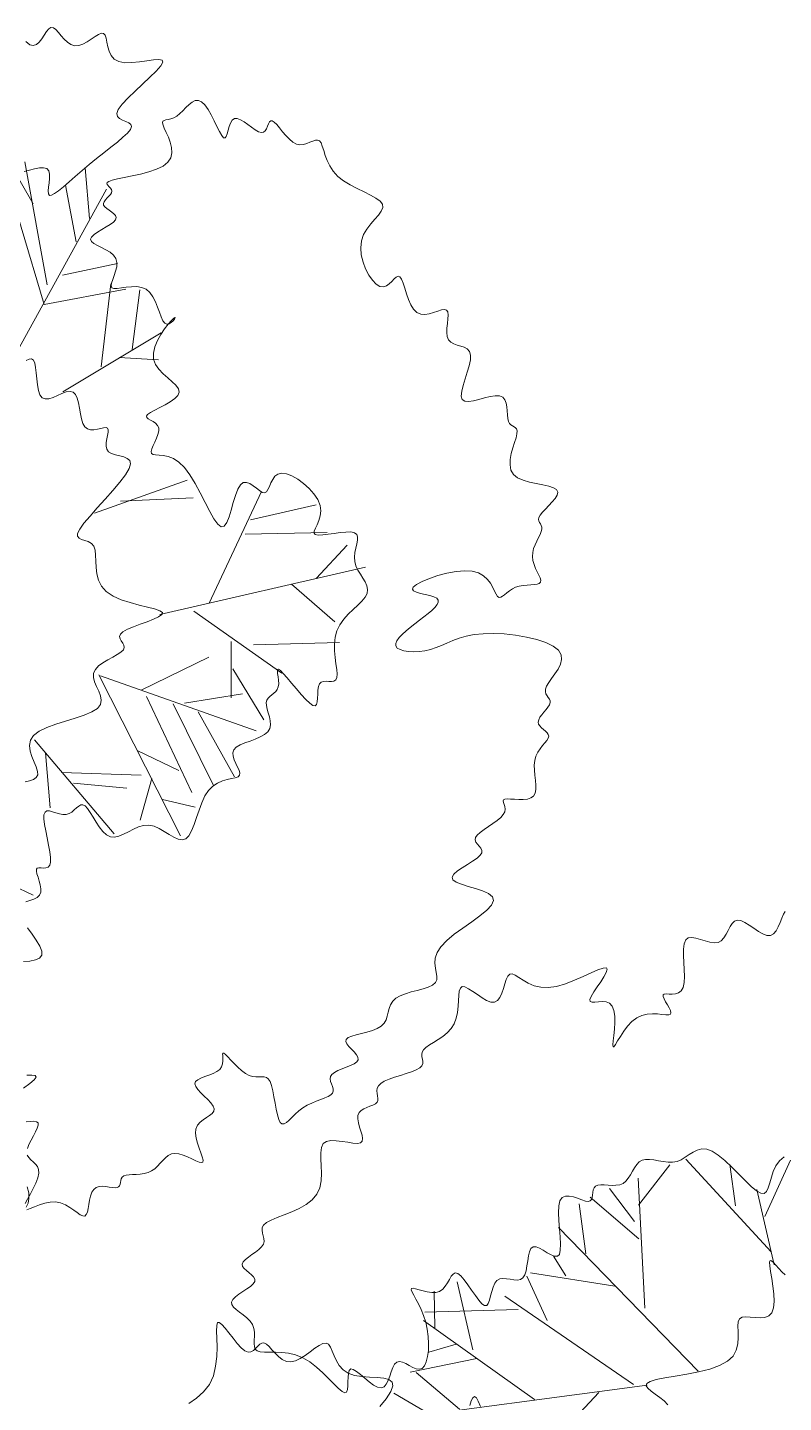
# Model space of a CAD drawing. Extents: x 2080 to 102399, y 2071 to 93424.
# Drawn here: x 87482.5 to 87530.2, y 84945.7 to 85032.4 of the extents above; entities that cross this region are included whole.
import ezdxf

# ---------------------------------------------------------------- set-up
doc = ezdxf.new("R2010")
doc.units = 0
doc.header["$LTSCALE"] = 20
doc.header["$MEASUREMENT"] = 0
doc.layers.add('casuanut tree', color=100, linetype='Continuous', lineweight=5)

# ---------------------------------------------------------------- blocks, each defined once
blk = doc.blocks.new('tr')
at = {"layer": 'casuanut tree'}
for p, q in [((0.3143, 0.5704), (0.2771, 0.692)), ((0.2771, 0.692), (0.2947, 0.4095)), ((0.3065, 0.4389), (0.3163, 0.6391)), ((0.3967, 0.5272), (0.4084, 0.6077)), ((0.3673, 0.4958), (0.3712, 0.588)), ((0.0987, 0.3768), (-0.0009, 0.552)), ((0.2285, 0.3375), (0.4338, 0.5671)), ((-0.1035, 0.4735), (-0.1307, 0.5339)), ((-0.1186, 0.3345), (-0.0824, 0.54)), ((-0.0915, 0.4977), (-0.0281, 0.549)), ((-0.1915, 0.4409), (-0.1837, 0.5213)), ((-0.1033, 0.4448), (-0.1641, 0.5272)), ((0.0595, 0.4614), (0.0655, 0.5279)), ((0.1017, 0.4342), (0.1621, 0.5128)), ((-0.0583, 0.2167), (-0.2243, 0.4916)), ((0.0987, 0.3557), (0.0987, 0.4795)), ((-0.4024, 0.3315), (-0.4024, 0.4433)), ((-0.2307, 0.4134), (-0.2425, 0.4487)), ((0.3339, 0.4487), (0.4241, 0.4468)), ((-0.4537, 0.3798), (-0.4417, 0.4372)), ((-0.2758, 0.3506), (-0.2915, 0.4272)), ((-0.1579, 0.3798), (-0.2847, 0.4312)), ((-0.317, 0.3781), (-0.4641, 0.4075)), ((-0.1639, 0.2197), (-0.333, 0.404)), ((0.2947, 0.4095), (0.428, 0.4036)), ((0.3614, 0.2918), (0.4065, 0.4173)), ((0.4163, 0.3075), (0.4496, 0.3977)), ((-0.3239, 0.2318), (-0.4688, 0.3949)), ((-0.4266, 0.3466), (-0.4719, 0.3436)), ((-0.3994, 0.3164), (-0.5081, 0.3194)), ((-0.4447, 0.2439), (-0.499, 0.3164)), ((0.2928, 0.2663), (0.4673, 0.3232)), ((-0.487, 0.2409), (-0.5413, 0.2922)), ((0.3928, 0.2996), (0.4535, 0.282)), ((-0.1428, 0.2137), (-0.5866, 0.256)), ((-0.2213, 0.2197), (-0.3239, 0.1502)), ((0.298, 0.0656), (0.455, 0.0838)), ((0.3433, 0.0747), (0.458, 0.0536)), ((0.445, -0.1163), (0.5666, 0.0392)), ((0.526, -0.0217), (0.6544, -0.0487)), ((0.5395, -0.0014), (0.6476, -0.0014)), ((0.6206, -0.1163), (0.6814, -0.0758)), ((0.3639, -0.1163), (0.7017, -0.1163)), ((0.4179, -0.1231), (0.5328, -0.2516)), ((0.5801, -0.1163), (0.6341, -0.1907)), ((0.2467, -0.1881), (0.3161, -0.4691)), ((0.249, -0.1907), (0.472, -0.3327)), ((0.4652, -0.1839), (0.445, -0.2718)), ((0.499, -0.1975), (0.6341, -0.2245)), ((0.307, -0.2274), (0.4248, -0.2002)), ((0.3131, -0.2395), (0.3493, -0.4056)), ((0.458, -0.2274), (0.4882, -0.318)), ((0.3523, -0.2606), (0.3855, -0.4026)), ((0.3704, -0.2637), (0.464, -0.2697)), ((0.1229, -0.2667), (0.2134, -0.4419)), ((0.3885, -0.2818), (0.4218, -0.3966)), ((0.135, -0.2908), (0.1229, -0.3785)), ((0.1531, -0.3271), (0.2768, -0.3603)), ((0.2799, -0.3211), (0.3372, -0.3664)), ((0.1682, -0.3482), (0.2497, -0.3754)), ((0.2919, -0.3694), (0.2587, -0.4298)), ((-0.0526, -0.416), (0.0645, -0.5084)), ((0.301, -0.4056), (0.3493, -0.4298))]:
    blk.add_line(p, q, dxfattribs=at)
for points in [[(0.3118, 0.6242), (0.3203, 0.6243), (0.3288, 0.6245), (0.3368, 0.6242), (0.3435, 0.6231), (0.3481, 0.6206), (0.3502, 0.6164), (0.3503, 0.6108), (0.3488, 0.6043), (0.3466, 0.5975), (0.3442, 0.5909), (0.3423, 0.5851), (0.3415, 0.5806), (0.3425, 0.5778), (0.3458, 0.5772), (0.3512, 0.5786), (0.3586, 0.5818), (0.3677, 0.5862), (0.3782, 0.5918), (0.3898, 0.5981), (0.4024, 0.6048), (0.4157, 0.6116), (0.4293, 0.6182), (0.4429, 0.6246), (0.4559, 0.6308), (0.4679, 0.6365), (0.4783, 0.6419), (0.4868, 0.6469), (0.4927, 0.6515), (0.4956, 0.6555), (0.4953, 0.6591), (0.4925, 0.6624), (0.4883, 0.6655), (0.4837, 0.6688), (0.4796, 0.6724), (0.4771, 0.6765), (0.4772, 0.6813), (0.481, 0.6871), (0.489, 0.694), (0.5004, 0.7016), (0.5139, 0.7097), (0.5281, 0.7179), (0.5419, 0.7259), (0.554, 0.7332), (0.563, 0.7396), (0.5677, 0.7446), (0.5672, 0.748), (0.5622, 0.7502), (0.5538, 0.7516), (0.5431, 0.7526), (0.5311, 0.7536), (0.5191, 0.7552), (0.508, 0.7576), (0.499, 0.7615), (0.4929, 0.7669), (0.4893, 0.7737), (0.4876, 0.7811), (0.4872, 0.7888), (0.4874, 0.7962), (0.4876, 0.8027), (0.4872, 0.8078), (0.4855, 0.811), (0.4821, 0.812), (0.4771, 0.8112), (0.471, 0.8092), (0.4641, 0.8065), (0.4568, 0.8039), (0.4494, 0.8019), (0.4423, 0.801), (0.4359, 0.802), (0.4305, 0.8053), (0.426, 0.8102), (0.4221, 0.8163), (0.4186, 0.8227), (0.4155, 0.8289), (0.4124, 0.8342), (0.4091, 0.8379), (0.4055, 0.8392), (0.4015, 0.8379), (0.397, 0.8345), (0.3922, 0.8299), (0.3871, 0.825), (0.3819, 0.8207), (0.3766, 0.8178), (0.3713, 0.8173), (0.3661, 0.8201), (0.3612, 0.8266)], [(0.2433, 0.9031), (0.2396, 0.8993), (0.2356, 0.8939), (0.2314, 0.8877), (0.227, 0.8815), (0.2222, 0.8761), (0.2172, 0.8722), (0.2119, 0.8708), (0.2063, 0.8722), (0.2004, 0.8761), (0.1944, 0.8816), (0.1884, 0.888), (0.1824, 0.8944), (0.1766, 0.9002), (0.171, 0.9046), (0.1657, 0.9068), (0.1608, 0.9063), (0.1563, 0.9035), (0.1518, 0.8992), (0.1474, 0.894), (0.1429, 0.8887), (0.1382, 0.8839), (0.1331, 0.8803), (0.1274, 0.8787), (0.1212, 0.8794), (0.1146, 0.8821), (0.1078, 0.8858), (0.101, 0.8899), (0.0944, 0.8936), (0.0882, 0.8961), (0.0826, 0.8966), (0.0779, 0.8944), (0.0742, 0.889), (0.0712, 0.8809), (0.0689, 0.871), (0.0668, 0.8599), (0.0648, 0.8486), (0.0625, 0.8379), (0.0599, 0.8285), (0.0565, 0.8212), (0.0523, 0.8167), (0.0474, 0.8145), (0.0423, 0.814), (0.0371, 0.8147), (0.0322, 0.8159), (0.028, 0.8171), (0.0247, 0.8175), (0.0227, 0.8167), (0.0222, 0.8141), (0.0228, 0.8102), (0.0241, 0.8053), (0.0258, 0.7999), (0.0274, 0.7946), (0.0284, 0.7899), (0.0285, 0.7862), (0.0272, 0.784), (0.0243, 0.7836), (0.0197, 0.7847), (0.0139, 0.7867), (0.007, 0.7891), (-0.0008, 0.7912), (-0.0092, 0.7926), (-0.0179, 0.7926), (-0.0268, 0.7908), (-0.0356, 0.7867), (-0.044, 0.781), (-0.0519, 0.7743), (-0.0589, 0.7675), (-0.0649, 0.7613), (-0.0696, 0.7564), (-0.0727, 0.7536), (-0.0741, 0.7536), (-0.0736, 0.7569), (-0.0717, 0.7631), (-0.0688, 0.7714), (-0.0657, 0.781), (-0.0627, 0.7912), (-0.0605, 0.8013), (-0.0596, 0.8104), (-0.0606, 0.8178), (-0.0638, 0.823), (-0.0687, 0.8263), (-0.0746, 0.8283), (-0.0807, 0.8294), (-0.0864, 0.8301), (-0.0908, 0.8311), (-0.0934, 0.8328), (-0.0932, 0.8358), (-0.09, 0.8405), (-0.0844, 0.8464), (-0.0774, 0.853), (-0.07, 0.8599), (-0.0632, 0.8666), (-0.0579, 0.8724), (-0.0552, 0.877), (-0.0561, 0.8798), (-0.0612, 0.8804), (-0.07, 0.8793), (-0.0816, 0.8771), (-0.0954, 0.8743), (-0.1103, 0.8716), (-0.1256, 0.8695), (-0.1405, 0.8686), (-0.1541, 0.8696), (-0.1657, 0.8729), (-0.1755, 0.8778), (-0.1837, 0.8838), (-0.1905, 0.8901), (-0.1962, 0.896), (-0.2011, 0.9009), (-0.2053, 0.904), (-0.2092, 0.9046), (-0.213, 0.9023), (-0.2167, 0.8976), (-0.2205, 0.8915), (-0.2244, 0.8846), (-0.2286, 0.8778), (-0.233, 0.8719), (-0.2378, 0.8678), (-0.243, 0.8663), (-0.2487, 0.8678), (-0.2548, 0.8719), (-0.261, 0.8777), (-0.2672, 0.8843), (-0.2732, 0.8909), (-0.2788, 0.8967), (-0.2838, 0.9008), (-0.288, 0.9023), (-0.2914, 0.9007), (-0.2941, 0.8964), (-0.2965, 0.8899), (-0.2989, 0.8819), (-0.3015, 0.873), (-0.3047, 0.8638), (-0.3087, 0.855), (-0.3139, 0.8471), (-0.3205, 0.8407), (-0.3281, 0.8356), (-0.3364, 0.8315), (-0.3448, 0.8282), (-0.3529, 0.8255), (-0.3603, 0.823), (-0.3666, 0.8205), (-0.3714, 0.8178), (-0.3742, 0.8146), (-0.3757, 0.811), (-0.3762, 0.8073), (-0.3763, 0.8034), (-0.3766, 0.7997), (-0.3775, 0.7963), (-0.3797, 0.7932), (-0.3837, 0.7908), (-0.3899, 0.789), (-0.3978, 0.7878), (-0.4068, 0.7869), (-0.4165, 0.7861), (-0.4263, 0.7853), (-0.4355, 0.7843), (-0.4437, 0.7828), (-0.4502, 0.7806), (-0.4546, 0.7777), (-0.4573, 0.7742), (-0.4587, 0.7702), (-0.4593, 0.7661), (-0.4595, 0.7621), (-0.4598, 0.7583), (-0.4607, 0.755), (-0.4626, 0.7525), (-0.4658, 0.7508), (-0.4701, 0.7497), (-0.4751, 0.749), (-0.4804, 0.7482), (-0.4857, 0.7472), (-0.4906, 0.7455), (-0.4946, 0.7428), (-0.4975, 0.7389), (-0.4989, 0.7336), (-0.4991, 0.7272), (-0.4988, 0.7202), (-0.4982, 0.7132), (-0.4979, 0.7066), (-0.4983, 0.7011), (-0.4999, 0.697), (-0.5031, 0.695), (-0.5083, 0.6953), (-0.5151, 0.6974), (-0.523, 0.7006), (-0.5315, 0.7041), (-0.5402, 0.7073), (-0.5484, 0.7094), (-0.5557, 0.7097), (-0.5616, 0.7074), (-0.5659, 0.7021), (-0.5687, 0.6941), (-0.5709, 0.6843), (-0.5728, 0.6733), (-0.5751, 0.6617), (-0.5783, 0.6503), (-0.583, 0.6398), (-0.5898, 0.6308), (-0.599, 0.6238), (-0.6102, 0.6186), (-0.6226, 0.6149), (-0.6355, 0.6123), (-0.6483, 0.6104), (-0.6603, 0.6087), (-0.6706, 0.607), (-0.6787, 0.6048), (-0.6841, 0.6019), (-0.6872, 0.5983), (-0.6885, 0.5942), (-0.6887, 0.5898), (-0.6885, 0.5852), (-0.6884, 0.5806), (-0.6891, 0.5762), (-0.6911, 0.5722), (-0.695, 0.5686), (-0.7003, 0.5655), (-0.7065, 0.5626), (-0.7131, 0.5599), (-0.7194, 0.5573), (-0.725, 0.5546), (-0.7293, 0.5517), (-0.7317, 0.5485), (-0.7318, 0.5449), (-0.7302, 0.541), (-0.7274, 0.5369), (-0.7241, 0.5327), (-0.7208, 0.5285), (-0.7184, 0.5244), (-0.7173, 0.5205), (-0.7182, 0.5169), (-0.7215, 0.5138), (-0.7268, 0.5109), (-0.7333, 0.5082), (-0.7405, 0.5055), (-0.7477, 0.5028), (-0.7541, 0.5), (-0.7591, 0.4968), (-0.7621, 0.4933), (-0.7625, 0.4892), (-0.7607, 0.4847), (-0.7574, 0.4797), (-0.7531, 0.4744), (-0.7483, 0.4688), (-0.7437, 0.4629), (-0.7398, 0.4567), (-0.7373, 0.4505), (-0.7365, 0.4441), (-0.737, 0.4377), (-0.7384, 0.4316), (-0.7401, 0.4257), (-0.7416, 0.4202), (-0.7424, 0.4153), (-0.7419, 0.4111), (-0.7395, 0.4076), (-0.7351, 0.4051), (-0.7287, 0.4031), (-0.7207, 0.4013), (-0.7115, 0.3992), (-0.7016, 0.3965), (-0.6913, 0.3927), (-0.6809, 0.3876), (-0.6709, 0.3806), (-0.6615, 0.3716), (-0.6529, 0.3611), (-0.6451, 0.35), (-0.6381, 0.3389), (-0.6318, 0.3287), (-0.6264, 0.3201), (-0.6217, 0.3138), (-0.6179, 0.3107), (-0.615, 0.3113), (-0.6126, 0.3148), (-0.6107, 0.3203), (-0.6089, 0.3269), (-0.6072, 0.3337), (-0.6053, 0.3397), (-0.6029, 0.344), (-0.5999, 0.3457), (-0.5962, 0.344), (-0.5917, 0.3396), (-0.5867, 0.3334), (-0.5814, 0.3262), (-0.5758, 0.3189), (-0.5702, 0.3124), (-0.5646, 0.3075), (-0.5594, 0.3051), (-0.5545, 0.3058), (-0.55, 0.3091), (-0.5457, 0.3143), (-0.5417, 0.3205), (-0.5377, 0.3269), (-0.5337, 0.3328), (-0.5297, 0.3375), (-0.5256, 0.34), (-0.5213, 0.34), (-0.5168, 0.3378), (-0.5122, 0.3343), (-0.5075, 0.33), (-0.5027, 0.3258), (-0.4979, 0.3224), (-0.4932, 0.3205), (-0.4885, 0.3209), (-0.4839, 0.324), (-0.4796, 0.3296), (-0.4756, 0.3373), (-0.4721, 0.3467), (-0.4693, 0.3572), (-0.4672, 0.3686), (-0.4661, 0.3803), (-0.4659, 0.3919), (-0.4669, 0.403), (-0.4686, 0.4134), (-0.4708, 0.4228), (-0.4731, 0.4312), (-0.4751, 0.4382), (-0.4765, 0.4437), (-0.477, 0.4475), (-0.4761, 0.4493), (-0.4736, 0.4492), (-0.4697, 0.4475), (-0.4647, 0.4448), (-0.4589, 0.4416), (-0.4526, 0.4384), (-0.446, 0.4359), (-0.4395, 0.4344), (-0.4333, 0.4347), (-0.4277, 0.4369), (-0.4226, 0.4407), (-0.418, 0.4453), (-0.4137, 0.45), (-0.4097, 0.4542), (-0.4059, 0.457), (-0.4021, 0.4579), (-0.3984, 0.4561), (-0.3945, 0.4512), (-0.3906, 0.4438), (-0.3867, 0.4347), (-0.3828, 0.425), (-0.3789, 0.4154), (-0.3751, 0.4068), (-0.3715, 0.4002), (-0.368, 0.3964), (-0.3647, 0.396), (-0.3615, 0.3985), (-0.3584, 0.4032), (-0.3552, 0.4092), (-0.3518, 0.4158), (-0.3482, 0.4222), (-0.3442, 0.4276), (-0.3398, 0.4313), (-0.3349, 0.4327), (-0.3297, 0.4322), (-0.3242, 0.4304), (-0.3186, 0.4281), (-0.313, 0.4258), (-0.3077, 0.4242), (-0.3027, 0.4239), (-0.2982, 0.4257), (-0.2942, 0.4298), (-0.2908, 0.4359), (-0.2876, 0.4431), (-0.2847, 0.4507), (-0.2817, 0.4581), (-0.2785, 0.4643), (-0.2751, 0.4688), (-0.2712, 0.4707), (-0.2666, 0.4697), (-0.2617, 0.4663), (-0.2565, 0.4615), (-0.2512, 0.4562), (-0.246, 0.4515), (-0.2411, 0.4481), (-0.2366, 0.4471), (-0.2329, 0.4493), (-0.2299, 0.4555), (-0.2275, 0.4649), (-0.2255, 0.4765), (-0.2236, 0.4893), (-0.2216, 0.5024), (-0.2193, 0.5146), (-0.2163, 0.5251), (-0.2126, 0.5327), (-0.2079, 0.5369), (-0.2024, 0.5379), (-0.1964, 0.5367), (-0.1902, 0.5338), (-0.1841, 0.5302), (-0.1782, 0.5264), (-0.173, 0.5232), (-0.1687, 0.5215), (-0.1654, 0.5216), (-0.163, 0.5234), (-0.1613, 0.5263), (-0.1598, 0.53), (-0.1584, 0.534), (-0.1568, 0.5378), (-0.1547, 0.5409), (-0.1518, 0.5429), (-0.1479, 0.5434), (-0.1432, 0.5428), (-0.1378, 0.5414), (-0.132, 0.5396), (-0.1258, 0.5379), (-0.1197, 0.5367), (-0.1136, 0.5363), (-0.1079, 0.5372), (-0.1026, 0.5397), (-0.0978, 0.5434), (-0.0932, 0.5479), (-0.0887, 0.5527), (-0.0843, 0.5575), (-0.0797, 0.5616), (-0.0749, 0.5648), (-0.0696, 0.5665), (-0.0639, 0.5665), (-0.0577, 0.565), (-0.0511, 0.5626), (-0.0443, 0.5596), (-0.0372, 0.5566), (-0.03, 0.554), (-0.0228, 0.5523), (-0.0156, 0.5519), (-0.0084, 0.5531), (-0.0013, 0.5554), (0.0057, 0.5582), (0.0129, 0.5608), (0.0201, 0.5624), (0.0275, 0.5625), (0.0351, 0.5603), (0.043, 0.5553), (0.0511, 0.5469), (0.0595, 0.5359), (0.0678, 0.5233), (0.0759, 0.5102), (0.0838, 0.4975), (0.0911, 0.4862), (0.0979, 0.4773), (0.1038, 0.4719), (0.1089, 0.4706), (0.1133, 0.4729), (0.1174, 0.478), (0.1215, 0.485), (0.126, 0.4931), (0.131, 0.5015), (0.137, 0.5094), (0.1443, 0.5158), (0.153, 0.5203)], [(-0.0281, -0.8596), (-0.0218, -0.8606), (-0.0162, -0.8616), (-0.012, -0.8632), (-0.0099, -0.8657), (-0.0104, -0.8692), (-0.0129, -0.8736), (-0.017, -0.8788), (-0.0219, -0.8844), (-0.0271, -0.8903), (-0.0319, -0.8963), (-0.0358, -0.902)], [(-0.0383, -0.9122), (-0.037, -0.9165), (-0.0345, -0.9206), (-0.0316, -0.9247), (-0.0288, -0.9289), (-0.0267, -0.9335), (-0.0258, -0.9387), (-0.0268, -0.9446), (-0.03, -0.9513), (-0.035, -0.9587), (-0.041, -0.9662), (-0.0475, -0.9737), (-0.0537, -0.9807), (-0.059, -0.9869)], [(-0.0587, -0.9972), (-0.0529, -0.9965), (-0.0455, -0.9953), (-0.0372, -0.9941), (-0.0283, -0.9934), (-0.0195, -0.9936), (-0.0111, -0.9953), (-0.0035, -0.9987), (0.0032, -1.0034), (0.0091, -1.0089), (0.0143, -1.0146), (0.0188, -1.0199), (0.0228, -1.0243), (0.0264, -1.0271), (0.0295, -1.0279), (0.0323, -1.0263), (0.0349, -1.0226), (0.0375, -1.0174), (0.04, -1.0113), (0.0428, -1.0049), (0.0458, -0.9988), (0.0492, -0.9935), (0.0531, -0.9896), (0.0576, -0.9876), (0.0626, -0.9872), (0.0678, -0.9879), (0.073, -0.9895), (0.078, -0.9914), (0.0827, -0.9933), (0.0869, -0.9947), (0.0903, -0.9953), (0.0928, -0.9947), (0.0946, -0.9931), (0.096, -0.9909), (0.0972, -0.9882), (0.0984, -0.9855), (0.0999, -0.9829), (0.102, -0.9808), (0.1049, -0.9795), (0.1088, -0.9791), (0.1135, -0.9795), (0.119, -0.9804), (0.1249, -0.9815), (0.1312, -0.9824), (0.1375, -0.983), (0.1439, -0.9829), (0.15, -0.9817), (0.1557, -0.9795), (0.1611, -0.9764), (0.1663, -0.9728), (0.1714, -0.9692), (0.1764, -0.966), (0.1816, -0.9635), (0.187, -0.9623), (0.1927, -0.9626), (0.1988, -0.9648), (0.2051, -0.9683), (0.2113, -0.9728), (0.2172, -0.9774), (0.2226, -0.9816), (0.2273, -0.9849), (0.2309, -0.9867), (0.2333, -0.9863), (0.2343, -0.9833), (0.2342, -0.9781), (0.2335, -0.9713), (0.2326, -0.9634), (0.2318, -0.955), (0.2315, -0.9466), (0.2323, -0.9388), (0.2344, -0.9322), (0.2382, -0.927), (0.2432, -0.9232), (0.249, -0.9204), (0.255, -0.9181), (0.2606, -0.916), (0.2654, -0.9138), (0.2689, -0.911), (0.2704, -0.9074), (0.2697, -0.9026), (0.2673, -0.8968), (0.2636, -0.8905), (0.2593, -0.8839), (0.2551, -0.8773), (0.2516, -0.8711), (0.2494, -0.8656), (0.249, -0.8612), (0.2511, -0.858), (0.2551, -0.8559), (0.2607, -0.8545), (0.2672, -0.8536), (0.2742, -0.8527), (0.2812, -0.8517), (0.2876, -0.8501), (0.293, -0.8477), (0.2969, -0.8442), (0.2995, -0.84), (0.3011, -0.8355), (0.3021, -0.8312), (0.3027, -0.8274), (0.3032, -0.8247), (0.304, -0.8234), (0.3053, -0.824), (0.3074, -0.8268), (0.3103, -0.8313), (0.3137, -0.8372), (0.3177, -0.8438), (0.3221, -0.8508), (0.3269, -0.8574), (0.3318, -0.8633), (0.3369, -0.8679), (0.3419, -0.8709), (0.3468, -0.8726), (0.3515, -0.8736), (0.3559, -0.8743), (0.3597, -0.8752), (0.363, -0.877), (0.3655, -0.88), (0.3673, -0.8848), (0.3681, -0.8918), (0.3682, -0.9005), (0.3679, -0.9102), (0.3674, -0.9203), (0.3669, -0.9303), (0.3668, -0.9393), (0.3672, -0.947), (0.3684, -0.9524), (0.3706, -0.9554), (0.3738, -0.956), (0.3779, -0.9548), (0.3827, -0.9523), (0.3884, -0.9489), (0.3947, -0.945), (0.4016, -0.9412), (0.4089, -0.9378), (0.4167, -0.9353), (0.4246, -0.9335), (0.4324, -0.9322), (0.4399, -0.9312), (0.4467, -0.9302), (0.4526, -0.9291), (0.4574, -0.9276), (0.4607, -0.9254), (0.4625, -0.9225), (0.463, -0.9189), (0.4628, -0.9149), (0.4623, -0.9108), (0.4619, -0.9066), (0.4621, -0.9026), (0.4635, -0.899), (0.4664, -0.8961), (0.4711, -0.894), (0.4772, -0.8924), (0.4842, -0.8912), (0.4915, -0.8902), (0.4986, -0.889), (0.5048, -0.8875), (0.5097, -0.8855), (0.5125, -0.8826), (0.513, -0.8787), (0.5117, -0.8741), (0.5092, -0.869), (0.506, -0.8637), (0.503, -0.8585), (0.5008, -0.8537), (0.5, -0.8496), (0.5013, -0.8465), (0.5051, -0.8446), (0.5111, -0.8435), (0.5187, -0.8431), (0.5273, -0.843), (0.5364, -0.8428), (0.5454, -0.8422), (0.5538, -0.841), (0.5609, -0.8386), (0.5664, -0.8351), (0.5706, -0.8304), (0.5739, -0.8251), (0.5768, -0.8195), (0.5798, -0.8138), (0.5833, -0.8085), (0.5877, -0.8039), (0.5936, -0.8003), (0.6012, -0.798), (0.6102, -0.7967), (0.6199, -0.796), (0.6299, -0.7957), (0.6396, -0.7953), (0.6484, -0.7945), (0.6557, -0.7929), (0.6611, -0.7902), (0.6642, -0.7861), (0.6656, -0.7808), (0.666, -0.7745), (0.6663, -0.7674), (0.6674, -0.7597), (0.6698, -0.7518), (0.6746, -0.7439), (0.6825, -0.7361), (0.694, -0.7287), (0.7081, -0.7216), (0.7238, -0.7149), (0.7397, -0.7083), (0.7546, -0.702), (0.7674, -0.6957), (0.7768, -0.6894), (0.7816, -0.6831), (0.781, -0.6768), (0.776, -0.6704), (0.7678, -0.664), (0.7577, -0.6578), (0.7471, -0.6518), (0.7373, -0.6461), (0.7296, -0.6407), (0.7253, -0.6358), (0.7254, -0.6314), (0.7293, -0.6274), (0.736, -0.6238), (0.7445, -0.6205), (0.7538, -0.6172), (0.763, -0.6141), (0.7711, -0.6109), (0.7771, -0.6076), (0.7803, -0.6042), (0.7812, -0.6005), (0.7804, -0.5968), (0.7787, -0.593), (0.7766, -0.5892), (0.7751, -0.5855), (0.7746, -0.5818), (0.776, -0.5783), (0.7797, -0.5751), (0.7853, -0.5719), (0.7924, -0.5689), (0.8002, -0.5658), (0.8082, -0.5627), (0.8159, -0.5595), (0.8226, -0.5561), (0.8278, -0.5524), (0.831, -0.5485), (0.8327, -0.5444), (0.8331, -0.5405), (0.833, -0.5368), (0.8327, -0.5336), (0.8327, -0.531), (0.8335, -0.5294), (0.8357, -0.5288), (0.8394, -0.5293), (0.8446, -0.5307), (0.8508, -0.5326), (0.8575, -0.5345), (0.8644, -0.5361), (0.871, -0.5368), (0.8769, -0.5364), (0.8818, -0.5344), (0.8854, -0.5305), (0.8878, -0.525), (0.8893, -0.5182), (0.8904, -0.5106), (0.8913, -0.5025), (0.8924, -0.4943), (0.894, -0.4864), (0.8965, -0.4792), (0.8999, -0.4729), (0.9042, -0.4676), (0.909, -0.463), (0.9138, -0.459), (0.9183, -0.4556), (0.9223, -0.4524), (0.9252, -0.4494), (0.9269, -0.4465), (0.9269, -0.4435), (0.9257, -0.4404), (0.9237, -0.4372), (0.9212, -0.434), (0.9188, -0.4307), (0.9167, -0.4273), (0.9155, -0.424), (0.9156, -0.4206), (0.9172, -0.4172), (0.9201, -0.4138), (0.9239, -0.4105), (0.9281, -0.4072), (0.9324, -0.404), (0.9363, -0.4008), (0.9395, -0.3977), (0.9415, -0.3947), (0.9421, -0.3917), (0.9415, -0.3889), (0.9403, -0.3859), (0.939, -0.3828), (0.9379, -0.3795), (0.9377, -0.376), (0.9387, -0.372), (0.9415, -0.3676), (0.9463, -0.3627), (0.9524, -0.3573), (0.9592, -0.3514), (0.9657, -0.3451), (0.9712, -0.3383), (0.9748, -0.3312), (0.9756, -0.3237), (0.973, -0.3158), (0.9663, -0.3076), (0.9561, -0.2994), (0.943, -0.2914), (0.9279, -0.2838), (0.9114, -0.2769), (0.8943, -0.2709), (0.8775, -0.2662), (0.8616, -0.2628), (0.8472, -0.2611), (0.8342, -0.2607), (0.8225, -0.2613), (0.8117, -0.2627), (0.8017, -0.2644), (0.7922, -0.2662), (0.783, -0.2676), (0.7737, -0.2685), (0.7644, -0.2684), (0.7552, -0.2675), (0.7464, -0.2659), (0.7384, -0.2637), (0.7315, -0.2609), (0.7261, -0.2577), (0.7224, -0.2542), (0.7208, -0.2504), (0.7216, -0.2466), (0.7244, -0.2426), (0.729, -0.2387), (0.735, -0.2347), (0.7422, -0.2306), (0.7501, -0.2267), (0.7585, -0.2227), (0.767, -0.2189), (0.7753, -0.2151), (0.783, -0.2115), (0.79, -0.2079), (0.7958, -0.2044), (0.8002, -0.2009), (0.8029, -0.1975), (0.8036, -0.1941), (0.8019, -0.1907), (0.7978, -0.1873), (0.7919, -0.184), (0.7851, -0.1806), (0.7784, -0.1773), (0.7725, -0.1741), (0.7685, -0.1709), (0.7671, -0.1678), (0.7692, -0.1648), (0.7755, -0.1619), (0.7853, -0.1593), (0.7978, -0.1573), (0.8119, -0.1559), (0.8268, -0.1554), (0.8416, -0.1561), (0.8554, -0.158), (0.8672, -0.1614), (0.8764, -0.1664), (0.8832, -0.1726), (0.888, -0.1796), (0.8913, -0.1869), (0.8934, -0.194), (0.8949, -0.2005), (0.8961, -0.206), (0.8976, -0.2099), (0.8996, -0.2119), (0.9022, -0.2123), (0.9054, -0.2114), (0.9091, -0.2097), (0.9134, -0.2075), (0.9182, -0.2053), (0.9234, -0.2033), (0.9291, -0.202), (0.9352, -0.2016), (0.9415, -0.202), (0.9477, -0.2028), (0.9536, -0.2038), (0.959, -0.2046), (0.9636, -0.205), (0.9673, -0.2046), (0.9697, -0.2031), (0.9707, -0.2003), (0.9706, -0.1964), (0.9697, -0.1915), (0.9684, -0.1859), (0.967, -0.1798), (0.966, -0.1733), (0.9656, -0.1667), (0.9663, -0.1603), (0.9682, -0.1541), (0.9711, -0.1483), (0.9747, -0.1428), (0.9787, -0.1376), (0.9826, -0.1328), (0.9862, -0.1284), (0.9892, -0.1244), (0.991, -0.1208), (0.9917, -0.1177), (0.9914, -0.1148), (0.9906, -0.1121), (0.9896, -0.1096), (0.989, -0.107), (0.9891, -0.1044), (0.9904, -0.1015), (0.9933, -0.0983), (0.998, -0.0947), (1.004, -0.0908), (1.0106, -0.0866), (1.0171, -0.0822), (1.0228, -0.0778), (1.027, -0.0733), (1.0291, -0.0688), (1.0282, -0.0645), (1.024, -0.0604), (1.0171, -0.0563), (1.0083, -0.0521), (0.9985, -0.0477), (0.9885, -0.043), (0.9793, -0.0377), (0.9716, -0.0318), (0.9663, -0.0251), (0.964, -0.0175), (0.9644, -0.0092), (0.9667, -0.0006), (0.9705, 0.008), (0.975, 0.0164), (0.9796, 0.0242), (0.9836, 0.0312), (0.9865, 0.0369), (0.9878, 0.0413), (0.9877, 0.0446), (0.9865, 0.047), (0.9846, 0.049), (0.9824, 0.0509), (0.9802, 0.0531), (0.9785, 0.0558), (0.9775, 0.0595), (0.9776, 0.0642), (0.9784, 0.0699), (0.9795, 0.0762), (0.9803, 0.0826), (0.9806, 0.0887), (0.9798, 0.0943), (0.9774, 0.099), (0.973, 0.1023), (0.9664, 0.104), (0.9582, 0.1046), (0.9489, 0.1045), (0.9394, 0.1041), (0.9304, 0.104), (0.9225, 0.1046), (0.9166, 0.1065), (0.9134, 0.1102), (0.9132, 0.1158), (0.9157, 0.1232), (0.92, 0.1319), (0.9255, 0.1413), (0.9312, 0.151), (0.9365, 0.1604), (0.9405, 0.1691), (0.9426, 0.1766), (0.9422, 0.1826), (0.9396, 0.1873), (0.9355, 0.191), (0.9305, 0.1941), (0.9252, 0.197), (0.9201, 0.2001), (0.916, 0.2037), (0.9134, 0.2082), (0.9126, 0.2138), (0.9135, 0.2203), (0.9154, 0.2273), (0.9177, 0.2344), (0.92, 0.2411), (0.9217, 0.2472), (0.9223, 0.2521), (0.9212, 0.2555), (0.9181, 0.2572), (0.9132, 0.2575), (0.9071, 0.2571), (0.9001, 0.2564), (0.8929, 0.256), (0.8858, 0.2565), (0.8793, 0.2584), (0.8739, 0.2623), (0.87, 0.2685), (0.8674, 0.2766), (0.8657, 0.2858), (0.8647, 0.2954), (0.8639, 0.3047), (0.8632, 0.3131), (0.8621, 0.3199), (0.8604, 0.3243), (0.8579, 0.3258), (0.8545, 0.3251), (0.8505, 0.3229), (0.8459, 0.3199), (0.841, 0.317), (0.8359, 0.3149), (0.8307, 0.3144), (0.8255, 0.3164), (0.8206, 0.3212), (0.8162, 0.3287), (0.8124, 0.3381), (0.8096, 0.3489), (0.8081, 0.3605), (0.808, 0.3723), (0.8096, 0.3837), (0.8131, 0.3941), (0.8188, 0.4031), (0.8259, 0.4107), (0.8338, 0.4173), (0.8417, 0.4231), (0.849, 0.4284), (0.8548, 0.4334), (0.8585, 0.4384), (0.8593, 0.4437), (0.8568, 0.4495), (0.8514, 0.4557), (0.8439, 0.4625), (0.835, 0.4698), (0.8253, 0.4775), (0.8158, 0.4857), (0.807, 0.4943), (0.7996, 0.5034), (0.7943, 0.5129), (0.7908, 0.5225), (0.7887, 0.5318), (0.7875, 0.5407), (0.7869, 0.5489), (0.7863, 0.5559), (0.7855, 0.5615), (0.7839, 0.5654), (0.7812, 0.5674), (0.7776, 0.568), (0.7732, 0.5676), (0.7682, 0.5667), (0.7629, 0.5658), (0.7574, 0.5656), (0.752, 0.5664), (0.7467, 0.5688), (0.7419, 0.5731), (0.7374, 0.579), (0.7333, 0.5858), (0.7295, 0.593), (0.7261, 0.6), (0.723, 0.6062), (0.7201, 0.611), (0.7174, 0.6139), (0.715, 0.6144), (0.7127, 0.613), (0.7104, 0.6103), (0.708, 0.607), (0.7055, 0.6035), (0.7027, 0.6007), (0.6996, 0.599), (0.696, 0.5992), (0.692, 0.6016), (0.6875, 0.6057), (0.6828, 0.611), (0.6779, 0.6167), (0.6729, 0.6222), (0.668, 0.6268), (0.6633, 0.6299), (0.6589, 0.6308), (0.6549, 0.629), (0.6512, 0.6253), (0.6479, 0.6203), (0.645, 0.6148), (0.6422, 0.6098), (0.6397, 0.6059), (0.6374, 0.604), (0.6352, 0.6048), (0.6332, 0.609), (0.6311, 0.616), (0.629, 0.6249), (0.6267, 0.6348), (0.6241, 0.6451), (0.6212, 0.6548), (0.6178, 0.663), (0.6139, 0.6691), (0.6093, 0.6723), (0.6043, 0.673), (0.5989, 0.6717), (0.5932, 0.6691), (0.5873, 0.6656), (0.5814, 0.6618), (0.5756, 0.6583), (0.5699, 0.6555), (0.5646, 0.654), (0.5597, 0.6535), (0.5554, 0.6535), (0.5516, 0.6536), (0.5487, 0.6533), (0.5465, 0.6524), (0.5453, 0.6502), (0.5452, 0.6465), (0.5461, 0.641), (0.5476, 0.6339), (0.5492, 0.6258), (0.5504, 0.6171), (0.5505, 0.6084), (0.5491, 0.6001), (0.5456, 0.5927), (0.5395, 0.5868), (0.5305, 0.5826), (0.5191, 0.58), (0.5061, 0.5787), (0.4924, 0.5782), (0.4787, 0.5783), (0.4659, 0.5787), (0.4548, 0.579), (0.4461, 0.5789), (0.4404, 0.5781), (0.4375, 0.5768), (0.4365, 0.5749), (0.4371, 0.5726), (0.4385, 0.57), (0.4401, 0.5674), (0.4413, 0.5646), (0.4416, 0.562), (0.4404, 0.5596), (0.4381, 0.5573), (0.4351, 0.5551), (0.4317, 0.5529), (0.4285, 0.5506), (0.4257, 0.5482), (0.424, 0.5457), (0.4236, 0.5429), (0.4248, 0.5398), (0.4273, 0.5364), (0.4304, 0.5329), (0.4337, 0.5293), (0.4366, 0.5258), (0.4384, 0.5223), (0.4388, 0.5189), (0.4371, 0.5158), (0.4329, 0.513), (0.4269, 0.5104), (0.4196, 0.508), (0.4119, 0.5055), (0.4044, 0.5031), (0.398, 0.5004), (0.3932, 0.4976), (0.3909, 0.4944), (0.3915, 0.4908), (0.3946, 0.4868), (0.3994, 0.4824), (0.4051, 0.4776), (0.4112, 0.4725), (0.4167, 0.467), (0.4211, 0.4611), (0.4236, 0.455), (0.4236, 0.4485), (0.4217, 0.4419), (0.4185, 0.4354), (0.4147, 0.4292), (0.4109, 0.4234), (0.4079, 0.4184), (0.4062, 0.4142), (0.4067, 0.411), (0.4096, 0.4091), (0.4148, 0.4079), (0.4215, 0.4073), (0.4293, 0.4067), (0.4376, 0.4057), (0.4458, 0.4039), (0.4533, 0.4009), (0.4596, 0.3964), (0.4642, 0.39), (0.4675, 0.3821), (0.4696, 0.3734), (0.471, 0.3644), (0.472, 0.3556), (0.4731, 0.3477), (0.4744, 0.3412), (0.4765, 0.3367), (0.4795, 0.3344), (0.4831, 0.3342), (0.4868, 0.3353), (0.4903, 0.3372), (0.493, 0.3393), (0.4945, 0.3411), (0.4944, 0.3419), (0.4922, 0.3412), (0.4877, 0.3385), (0.4814, 0.3339), (0.474, 0.3279), (0.4662, 0.3206), (0.4588, 0.3123), (0.4525, 0.3034), (0.448, 0.2942), (0.4461, 0.2848), (0.4472, 0.2756), (0.4506, 0.2668), (0.4557, 0.2582), (0.4614, 0.2502), (0.467, 0.2426), (0.4716, 0.2357), (0.4743, 0.2294), (0.4742, 0.224), (0.4709, 0.2193), (0.4648, 0.2154), (0.4568, 0.212), (0.4476, 0.2092), (0.4382, 0.2067), (0.4294, 0.2045), (0.422, 0.2024), (0.4168, 0.2003), (0.4144, 0.1981), (0.4145, 0.1958), (0.4163, 0.1933), (0.4192, 0.1904), (0.4226, 0.1873), (0.4258, 0.1838), (0.4282, 0.1799), (0.4292, 0.1755), (0.4282, 0.1706), (0.4257, 0.1654), (0.4222, 0.1601), (0.4182, 0.1548), (0.4144, 0.1498), (0.4111, 0.1452), (0.4092, 0.1414), (0.4089, 0.1383), (0.4109, 0.1362), (0.4147, 0.1346), (0.4201, 0.133), (0.4265, 0.1307), (0.4337, 0.1273), (0.4411, 0.1222), (0.4484, 0.1148), (0.4551, 0.1045), (0.461, 0.0912), (0.4661, 0.0756), (0.4706, 0.0589), (0.4748, 0.0423), (0.4787, 0.0268), (0.4826, 0.0136), (0.4867, 0.0038), (0.4911, -0.0014), (0.496, -0.0013), (0.5013, 0.0033), (0.507, 0.0112), (0.5128, 0.0211), (0.5187, 0.0319), (0.5247, 0.0423), (0.5305, 0.0512), (0.5362, 0.0572), (0.5415, 0.0596), (0.5465, 0.0588), (0.5513, 0.0557), (0.5557, 0.0511), (0.5599, 0.046), (0.5639, 0.0412), (0.5676, 0.0375), (0.5711, 0.0358), (0.5744, 0.0367), (0.5776, 0.0397), (0.581, 0.044), (0.5846, 0.049), (0.5886, 0.0539), (0.5932, 0.058), (0.5986, 0.0604), (0.6048, 0.0606), (0.612, 0.0579), (0.6199, 0.0526), (0.6278, 0.0453), (0.6354, 0.0365), (0.6422, 0.0267), (0.6478, 0.0164), (0.6516, 0.0061), (0.6533, -0.0037), (0.6525, -0.0124), (0.6498, -0.0202), (0.646, -0.027), (0.6417, -0.0328), (0.6378, -0.0378), (0.6349, -0.0418), (0.6338, -0.0451), (0.6352, -0.0476), (0.6397, -0.0494), (0.6467, -0.0506), (0.6553, -0.0516), (0.6649, -0.0524), (0.6747, -0.0533), (0.6839, -0.0546), (0.6916, -0.0563), (0.6972, -0.0589), (0.7, -0.0623), (0.7005, -0.0665), (0.6992, -0.0715), (0.6967, -0.0772), (0.6937, -0.0833), (0.6907, -0.0899), (0.6883, -0.0968), (0.687, -0.1039), (0.6874, -0.1112), (0.6891, -0.1184), (0.6914, -0.1256), (0.6939, -0.1327), (0.6961, -0.1395), (0.6973, -0.1461), (0.6971, -0.1523), (0.6949, -0.158), (0.6904, -0.1633), (0.6838, -0.1683), (0.6759, -0.1732), (0.6671, -0.1783), (0.6579, -0.1838), (0.649, -0.19), (0.6409, -0.1971), (0.6341, -0.2054), (0.6291, -0.2148), (0.6256, -0.2252), (0.6233, -0.236), (0.6219, -0.2466), (0.6209, -0.2567), (0.62, -0.2657), (0.6189, -0.2732), (0.6172, -0.2786), (0.6147, -0.2817), (0.6114, -0.2828), (0.6076, -0.2825), (0.6034, -0.2816), (0.5992, -0.2804), (0.5951, -0.2797), (0.5912, -0.28), (0.588, -0.282), (0.5853, -0.2859), (0.5832, -0.2913), (0.5815, -0.2975), (0.5798, -0.3037), (0.578, -0.3091), (0.5759, -0.313), (0.5733, -0.3148), (0.5699, -0.3135), (0.5657, -0.3089), (0.5608, -0.3014), (0.5555, -0.292), (0.55, -0.2816), (0.5446, -0.271), (0.5395, -0.2611), (0.5351, -0.2528), (0.5317, -0.247), (0.5292, -0.2444), (0.5277, -0.2446), (0.5268, -0.247), (0.5263, -0.251), (0.5259, -0.2561), (0.5253, -0.2616), (0.5243, -0.2671), (0.5226, -0.2718), (0.5201, -0.2755), (0.5169, -0.2782), (0.5132, -0.2802), (0.5094, -0.282), (0.5057, -0.2837), (0.5024, -0.2858), (0.4997, -0.2885), (0.4979, -0.2921), (0.4971, -0.2969), (0.4971, -0.3027), (0.4975, -0.309), (0.4977, -0.3156), (0.4975, -0.3222), (0.4965, -0.3284), (0.4941, -0.3339), (0.49, -0.3383), (0.484, -0.3415), (0.4764, -0.3436), (0.4678, -0.3451), (0.4589, -0.3462), (0.4501, -0.3473), (0.442, -0.3488), (0.4352, -0.3509), (0.4303, -0.3541), (0.4276, -0.3585), (0.4268, -0.3639), (0.4274, -0.37), (0.4286, -0.3762), (0.4301, -0.3823), (0.4313, -0.3879), (0.4315, -0.3925), (0.4303, -0.3958), (0.4273, -0.3976), (0.4225, -0.3982), (0.4164, -0.3982), (0.4092, -0.3982), (0.4013, -0.3986), (0.393, -0.4001), (0.3845, -0.4031), (0.3763, -0.4082), (0.3685, -0.4157), (0.3612, -0.4251), (0.3543, -0.4355), (0.3477, -0.4462), (0.3414, -0.4564), (0.3353, -0.4652), (0.3293, -0.472), (0.3234, -0.4758), (0.3174, -0.4762), (0.3114, -0.4737), (0.3053, -0.469), (0.299, -0.463), (0.2924, -0.4564), (0.2855, -0.45), (0.2782, -0.4445), (0.2704, -0.4409), (0.2622, -0.4395), (0.2536, -0.44), (0.2449, -0.4417), (0.2362, -0.444), (0.2278, -0.4461), (0.2199, -0.4475), (0.2127, -0.4475), (0.2063, -0.4454), (0.2008, -0.4407), (0.1963, -0.434), (0.1925, -0.4259), (0.1892, -0.4171), (0.1863, -0.4082), (0.1836, -0.3999), (0.1809, -0.3929), (0.1781, -0.3879), (0.175, -0.3853), (0.1716, -0.3848), (0.1679, -0.3859), (0.1639, -0.3879), (0.1596, -0.3903), (0.1551, -0.3927), (0.1504, -0.3943), (0.1455, -0.3947), (0.1403, -0.3934), (0.1351, -0.3911), (0.13, -0.3881), (0.125, -0.3852), (0.1205, -0.383), (0.1165, -0.3821), (0.1131, -0.3832), (0.1105, -0.3868), (0.1089, -0.3933), (0.1079, -0.4022), (0.1074, -0.4128), (0.1072, -0.4242), (0.1069, -0.4358), (0.1064, -0.4467), (0.1055, -0.4561), (0.1038, -0.4634), (0.1013, -0.4679), (0.098, -0.4701), (0.0944, -0.4706), (0.0906, -0.47), (0.0869, -0.4689), (0.0835, -0.468), (0.0808, -0.4678), (0.079, -0.469), (0.0783, -0.4721), (0.0783, -0.4767), (0.0788, -0.4823), (0.0793, -0.4886), (0.0795, -0.4951), (0.079, -0.5012), (0.0775, -0.5066), (0.0745, -0.5107), (0.0699, -0.5134), (0.0641, -0.5148), (0.0576, -0.5156), (0.051, -0.5164)], [(0.044, -0.5574), (0.0488, -0.5688), (0.0532, -0.5799), (0.0565, -0.5902), (0.0578, -0.5989), (0.0565, -0.6054), (0.0519, -0.6091), (0.0448, -0.6104), (0.0358, -0.6101), (0.0258, -0.6086)], [(-0.0587, -0.9931), (-0.0545, -0.9875), (-0.0515, -0.9803), (-0.0497, -0.9716), (-0.0497, -0.9615)], [(-0.0198, -0.8061), (-0.0087, -0.801), (-0.0005, -0.7969), (0.0036, -0.7936), (0.0028, -0.7909), (-0.0022, -0.7888), (-0.0103, -0.7869)], [(-0.411, 0.2406), (-0.4124, 0.2495), (-0.4141, 0.2555), (-0.4166, 0.2579), (-0.4197, 0.2568), (-0.4232, 0.2526), (-0.427, 0.2457)], [(-0.5682, 0.2765), (-0.5555, 0.2866), (-0.5458, 0.296), (-0.5403, 0.304), (-0.5399, 0.3103), (-0.5441, 0.3153), (-0.5518, 0.3193), (-0.5619, 0.3228), (-0.5734, 0.3262), (-0.5852, 0.33), (-0.5963, 0.3344), (-0.6056, 0.34), (-0.6123, 0.3471), (-0.6167, 0.3552), (-0.6195, 0.3637), (-0.6212, 0.3723), (-0.6224, 0.3803), (-0.6238, 0.3871), (-0.6258, 0.3923), (-0.6292, 0.3952), (-0.6343, 0.3957), (-0.6409, 0.394), (-0.6487, 0.391), (-0.6572, 0.3872), (-0.6661, 0.3834), (-0.675, 0.3802), (-0.6834, 0.3783), (-0.6911, 0.3783), (-0.6978, 0.3808), (-0.7034, 0.3853), (-0.7082, 0.3911), (-0.7124, 0.3976), (-0.7161, 0.4042), (-0.7195, 0.4102), (-0.7227, 0.4149), (-0.726, 0.4178), (-0.7295, 0.4183), (-0.7332, 0.4171), (-0.7371, 0.4147), (-0.7411, 0.412), (-0.7453, 0.4097), (-0.7496, 0.4084), (-0.7541, 0.409), (-0.7587, 0.4121), (-0.7634, 0.4183), (-0.7681, 0.4266), (-0.7727, 0.4362), (-0.7771, 0.446), (-0.7813, 0.4549), (-0.7851, 0.4619), (-0.7885, 0.466), (-0.7913, 0.4662), (-0.7936, 0.4618), (-0.7957, 0.4534), (-0.7979, 0.4419), (-0.8008, 0.4283), (-0.8046, 0.4137), (-0.8099, 0.3989), (-0.8169, 0.3849), (-0.8262, 0.3727), (-0.838, 0.363), (-0.8513, 0.3557), (-0.8653, 0.3503)], [(0.1121, 0.3357), (0.1082, 0.3416), (0.1046, 0.3481), (0.1014, 0.3543), (0.0985, 0.3594), (0.0961, 0.3629), (0.0941, 0.3638), (0.0925, 0.3614), (0.0915, 0.3554), (0.0907, 0.3462), (0.09, 0.335), (0.089, 0.3227), (0.0876, 0.3102), (0.0854, 0.2985), (0.0823, 0.2886), (0.0779, 0.2814), (0.0722, 0.2777), (0.0654, 0.2767), (0.0579, 0.2778), (0.0502, 0.28), (0.0426, 0.2826), (0.0356, 0.2846), (0.0296, 0.2853), (0.025, 0.2837), (0.022, 0.2793), (0.02, 0.2726), (0.0184, 0.2642), (0.0165, 0.2548), (0.0136, 0.2452), (0.0088, 0.236), (0.0016, 0.2279), (-0.0088, 0.2217), (-0.0228, 0.2178), (-0.0396, 0.216), (-0.0581, 0.2156), (-0.0772, 0.2162), (-0.0958, 0.2173), (-0.1127, 0.2184), (-0.1268, 0.2189), (-0.1372, 0.2183), (-0.1429, 0.2163), (-0.1445, 0.2129), (-0.1429, 0.2084), (-0.139, 0.2028), (-0.1337, 0.1966), (-0.1278, 0.1898), (-0.1223, 0.1827), (-0.118, 0.1755)], [(0.0931, -0.3287), (0.1003, -0.3288), (0.1067, -0.3281), (0.1118, -0.3262), (0.1151, -0.3225), (0.1161, -0.3169), (0.1155, -0.3095), (0.1141, -0.301), (0.1127, -0.2918), (0.112, -0.2826), (0.113, -0.2737), (0.1164, -0.2659), (0.1229, -0.2594), (0.1332, -0.2549), (0.1465, -0.2519), (0.1617, -0.2499), (0.178, -0.2486), (0.1941, -0.2474), (0.2092, -0.246), (0.2222, -0.2437), (0.2322, -0.2403), (0.2383, -0.2353), (0.2411, -0.2289), (0.2416, -0.2217), (0.2406, -0.2138), (0.2389, -0.2057), (0.2375, -0.1978), (0.2372, -0.1904), (0.2389, -0.1839), (0.2432, -0.1786), (0.2496, -0.1744), (0.2575, -0.1709), (0.2661, -0.168), (0.2747, -0.1655), (0.2828, -0.1632), (0.2894, -0.1608), (0.2941, -0.158), (0.2962, -0.1548), (0.2964, -0.1513), (0.2954, -0.1474), (0.2939, -0.1435), (0.2929, -0.1397), (0.293, -0.136), (0.295, -0.1327), (0.2997, -0.1299), (0.3076, -0.1276), (0.3179, -0.1258), (0.3295, -0.1243), (0.3412, -0.1228), (0.3521, -0.1213), (0.361, -0.1194), (0.3668, -0.1171), (0.3684, -0.1141), (0.3651, -0.1103), (0.3576, -0.1056), (0.3472, -0.1002), (0.3348, -0.0939), (0.3216, -0.0869), (0.3087, -0.0791), (0.2973, -0.0705), (0.2884, -0.0611), (0.283, -0.0511), (0.2805, -0.0406), (0.2802, -0.03), (0.2813, -0.0196), (0.2831, -0.0096), (0.2848, -0.0004), (0.2857, 0.0077), (0.2851, 0.0144), (0.2824, 0.0195), (0.2782, 0.0234), (0.2734, 0.0265), (0.2687, 0.0293), (0.2652, 0.0322), (0.2635, 0.0356), (0.2646, 0.04), (0.2693, 0.0459), (0.2781, 0.0536), (0.2902, 0.0627), (0.3044, 0.0727), (0.3197, 0.0834), (0.3349, 0.0941), (0.3488, 0.1046), (0.3603, 0.1142), (0.3684, 0.1226), (0.3721, 0.1294), (0.3721, 0.1348), (0.3692, 0.1392), (0.3643, 0.1428), (0.3583, 0.1461), (0.3521, 0.1492), (0.3465, 0.1525), (0.3425, 0.1564), (0.3407, 0.161), (0.3407, 0.1661), (0.3421, 0.1716), (0.3442, 0.1771), (0.3465, 0.1823), (0.3485, 0.1869), (0.3496, 0.1908), (0.3493, 0.1935), (0.3471, 0.195), (0.3433, 0.1956), (0.3385, 0.1957), (0.3331, 0.1957), (0.3275, 0.196), (0.3222, 0.1972), (0.3176, 0.1996), (0.3143, 0.2037), (0.3126, 0.2097), (0.312, 0.2173), (0.3123, 0.2258), (0.3128, 0.2347), (0.3132, 0.2433), (0.3129, 0.2512), (0.3116, 0.2577), (0.3087, 0.2623), (0.304, 0.2645), (0.2978, 0.2649), (0.2906, 0.264), (0.283, 0.2626), (0.2754, 0.2612), (0.2683, 0.2607), (0.2624, 0.2616), (0.258, 0.2645), (0.2556, 0.27), (0.2549, 0.2775), (0.2553, 0.2864), (0.2564, 0.2959), (0.2577, 0.3054), (0.2587, 0.3141), (0.259, 0.3214), (0.258, 0.3265), (0.2556, 0.329), (0.2517, 0.3294), (0.2467, 0.3285)]]:
    blk.add_lwpolyline(points, dxfattribs=at)

msp = doc.modelspace()

# ---------------------------------------------------------------- block references
at = {"layer": 'casuanut tree', "linetype": 'Continuous', "xscale": 39.3723505157182, "yscale": 39.3723505157182, "zscale": 39.3723505157182, "rotation": 13.01607038379638}
for p in [(87475.844, 84996.613), (87528.952, 84939.854)]:
    msp.add_blockref('tr', p, dxfattribs=at)

doc.saveas('drawing.dxf')
